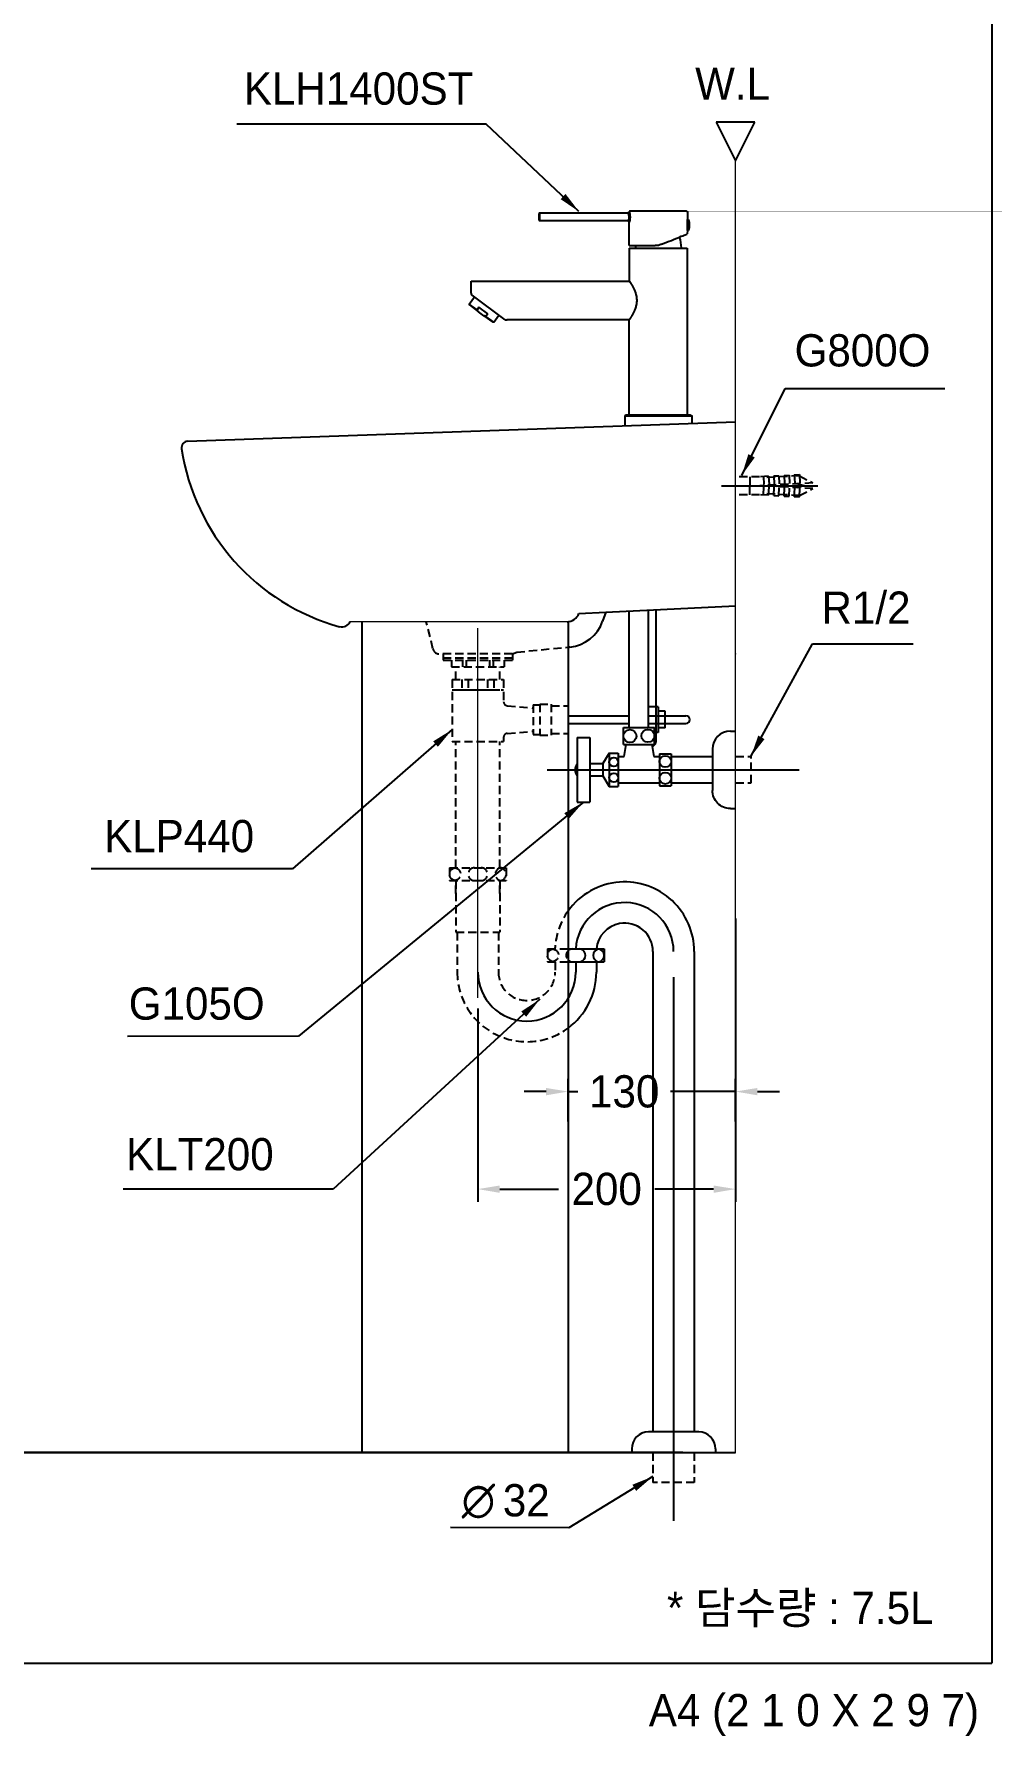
# Model space of a CAD drawing. Header units: millimetres. Extents: x 0 to 3746, y -67 to 2530.
# Drawn here: x 3003 to 3746, y -57 to 1264 of the extents above; entities that cross this region are included whole.
import ezdxf
from ezdxf.enums import TextEntityAlignment as Align
from ezdxf.lldxf.tags import DXFTag

# ---------------------------------------------------------------- set-up
doc = ezdxf.new("R2010")
doc.units = ezdxf.units.MM
doc.linetypes.add('DASHED2', pattern=[9.525, 6.35, -3.175])
for name, color, linetype in [('61', 7, 'Continuous'), ('TEXT', 7, 'Continuous'), ('내부선 및 부속', 4, 'Continuous'), ('도각라인', 7, 'Continuous'), ('외형선', 3, 'Continuous'), ('점선', 6, 'DASHED2'), ('중심선', 1, 'DASHED'), ('치수선', 7, 'Continuous')]:
    doc.layers.add(name, color=color, linetype=linetype)
doc.styles.add('140911', font='HBATANG.TTF')
doc.styles.add('____', font='')
doc.styles.add('타이틀', font='H2GTRM.TTF', dxfattribs={"height": 25})
doc.styles.get('____').set_extended_font_data('굴림')
tags = doc.linetypes.add('DASHDOT', pattern=[70, 31, -13, 13, -13]).pattern_tags.tags
tags[10:11] = [DXFTag(74, 4), DXFTag(75, 0), DXFTag(340, '0'), DXFTag(46, 0.0), DXFTag(50, 0.0), DXFTag(44, 0.0), DXFTag(45, 0.0)]
tags[8:9] = [DXFTag(74, 4), DXFTag(75, 0), DXFTag(340, '0'), DXFTag(46, 0.0), DXFTag(50, 0.0), DXFTag(44, 0.0), DXFTag(45, 0.0)]
tags[6:7] = [DXFTag(74, 4), DXFTag(75, 0), DXFTag(340, '0'), DXFTag(46, 0.0), DXFTag(50, 0.0), DXFTag(44, 0.0), DXFTag(45, 0.0)]
tags[4:5] = [DXFTag(74, 4), DXFTag(75, 0), DXFTag(340, '0'), DXFTag(46, 0.0), DXFTag(50, 0.0), DXFTag(44, 0.0), DXFTag(45, 0.0)]
tags = doc.linetypes.add('DASHED', pattern=[25.72, 12.86, -12.86]).pattern_tags.tags
tags[6:7] = [DXFTag(74, 4), DXFTag(75, 0), DXFTag(340, '0'), DXFTag(46, 0.0), DXFTag(50, 0.0), DXFTag(44, 0.0), DXFTag(45, 0.0)]
tags[4:5] = [DXFTag(74, 4), DXFTag(75, 0), DXFTag(340, '0'), DXFTag(46, 0.0), DXFTag(50, 0.0), DXFTag(44, 0.0), DXFTag(45, 0.0)]
doc.dimstyles.new('MSADIM', dxfattribs={"dimtxt": 33, "dimasz": 17, "dimexe": 10, "dimexo": 7.5, "dimgap": 10, "dimtad": 0, "dimtih": 1, "dimtoh": 1, "dimdec": 0, "dimzin": 1, "dimdsep": 46, "dimtxsty": '____', "dimcen": 11.25, "dimadec": 0, "dimazin": 0, "dimtfac": 1, "dimtdec": 0, "dimtix": 1, "dimtmove": 0, "dimatfit": 3, "dimfxl": 0, "dimtolj": 1, "dimtzin": 1, "dimarcsym": 0})

# ---------------------------------------------------------------- blocks, each defined once
blk = doc.blocks.new('*D7')
at = {"layer": '치수선', "color": 0, "linetype": 'Continuous', "lineweight": -2}
for p, q in [((3547.2, 578), (3547.2, 357.9)), ((3347.2, 508.2), (3347.2, 357.9)), ((3364.2, 367.9), (3409.9, 367.9)), ((3530.2, 367.9), (3484.5, 367.9))]:
    blk.add_line(p, q, dxfattribs=at)
at = {"layer": '치수선', "color": 0, "linetype": 'Continuous'}
for points in [[(3364.2, 370.7), (3364.2, 365), (3347.2, 367.9)], [(3530.2, 370.7), (3530.2, 365), (3547.2, 367.9)]]:
    blk.add_solid(points, dxfattribs=at)
at = {"layer": '치수선', "color": 0, "linetype": 'Continuous', "insert": (3447.2, 367.9), "char_height": 25, "attachment_point": 5, "style": '____'}
blk.add_mtext('\\A1;200', dxfattribs=at)
blk = doc.blocks.new('*D27')
at = {"layer": '치수선', "color": 0, "linetype": 'Continuous', "lineweight": -2}
for p, q in [((3417.2, 420.3), (3417.2, 453.6)), ((3547.2, 420.3), (3547.2, 453.6)), ((3400.2, 443.6), (3383.2, 443.6)), ((3417.2, 443.6), (3424.9, 443.6)), ((3547.2, 443.6), (3496.8, 443.6)), ((3564.2, 443.6), (3581.2, 443.6))]:
    blk.add_line(p, q, dxfattribs=at)
at = {"layer": '치수선', "color": 0, "linetype": 'Continuous'}
for points in [[(3400.2, 446.4), (3400.2, 440.7), (3417.2, 443.6)], [(3564.2, 446.4), (3564.2, 440.7), (3547.2, 443.6)]]:
    blk.add_solid(points, dxfattribs=at)
at = {"layer": '치수선', "color": 0, "linetype": 'Continuous', "insert": (3460.8, 443.6), "char_height": 25, "attachment_point": 5, "style": '____'}
blk.add_mtext('\\A1;130', dxfattribs=at)

msp = doc.modelspace()

# ---------------------------------------------------------------- linework, layer by layer
at = {"color": 3}
msp.add_line((3515.1, 163.4), (3515.1, 163.4), dxfattribs=at)
at = {"layer": '61', "linetype": 'Continuous', "lineweight": 18}
msp.add_point((3547.2, 783.3), dxfattribs=at)
msp.add_point((3547.2, 783.3), dxfattribs=at)
at = {"layer": '내부선 및 부속', "lineweight": -3}
for p, q in [((3394.6, 1125), (3394.6, 1122.5)), ((3395.1, 1125.5), (3395.1, 1122.5)), ((3395.1, 1125.5), (3463.6, 1125.5)), ((3509.9, 1126.2), (3509.8, 1120.5)), ((3394.6, 1122.5), (3394.6, 1120)), ((3395.1, 1122.5), (3395.1, 1119.5)), ((3463.6, 1119.5), (3395.1, 1119.5)), ((3464.7, 1100.2), (3464.6, 1118.3)), ((3464.6, 1118.3), (3464.7, 1118.3)), ((3509.8, 1114.4), (3509.6, 1114.4)), ((3509.7, 1118.1), (3509.8, 1118.1)), ((3509.8, 1111.8), (3509.8, 1120.5)), ((3509.8, 1120.5), (3510.8, 1120.5)), ((3509.8, 1112), (3509.7, 1109.2)), ((3510.8, 1111.8), (3509.8, 1111.8)), ((3509.8, 1111.8), (3510.8, 1111.8)), ((3510.8, 1111.8), (3510.8, 1120.5)), ((3464.7, 1098.2), (3509.7, 1098.2)), ((3464.7, 1098.2), (3464.7, 1072.7)), ((3504.9, 1098.4), (3504.9, 1098.4)), ((3509.7, 1098.2), (3509.7, 968.7)), ((3342, 1063.2), (3342, 1072.7)), ((3342, 1072.7), (3343, 1072.7)), ((3343, 1072.7), (3464.7, 1072.7)), ((3340.5, 1054.8), (3344.6, 1060.3)), ((3368.3, 1042.7), (3342.8, 1061.6)), ((3340.6, 1054.1), (3340.5, 1054.8)), ((3346.6, 1050.3), (3340.5, 1054.8)), ((3340.6, 1054.1), (3347.6, 1048.9)), ((3348.1, 1052.3), (3346.6, 1050.3)), ((3351.8, 1045.8), (3347.6, 1048.9)), ((3354.9, 1047.2), (3348.1, 1052.3)), ((3351.8, 1045.8), (3358.8, 1040.7)), ((3354.9, 1047.2), (3353.4, 1045.2)), ((3359.5, 1040.8), (3353.4, 1045.2)), ((3359.5, 1040.8), (3363.5, 1046.2)), ((3359.5, 1040.8), (3358.8, 1040.7)), ((3368.3, 1042.7), (3370, 1042.7)), ((3464.7, 1042.7), (3369.7, 1042.7)), ((3464.7, 968.7), (3464.7, 1042.7)), ((3461.3, 967.7), (3461.3, 960.2)), ((3513.3, 967.7), (3461.3, 967.7)), ((3512.3, 968.7), (3462.3, 968.7)), ((3513.3, 967.7), (3513.3, 962.1))]:
    msp.add_line(p, q, dxfattribs=at)
at = {"layer": '내부선 및 부속'}
for p, q in [((3509.2, 1126.8), (3465.2, 1126.8)), ((3425.7, 814.6), (3446.4, 815.6))]:
    msp.add_line(p, q, dxfattribs=at)
at = {"layer": '내부선 및 부속', "linetype": 'Continuous'}
for p, q in [((3464.7, 726.1), (3464.7, 816.5)), ((3479.7, 726.1), (3479.7, 817.3)), ((3485.2, 817.6), (3485.2, 717.3)), ((3487.2, 742.3), (3479.7, 742.3)), ((3487.2, 742.3), (3487.2, 722.3)), ((3417.2, 735.3), (3464.7, 735.3)), ((3417.2, 729.3), (3464.7, 729.3)), ((3479.7, 735.3), (3508.7, 735.3)), ((3479.7, 729.3), (3508.7, 729.3)), ((3492.7, 738.8), (3487.2, 738.8)), ((3492.7, 725.8), (3492.7, 738.8)), ((3424.2, 718.3), (3424.2, 668.3)), ((3424.2, 718.3), (3434.2, 718.3)), ((3434.2, 718.3), (3434.2, 668.3)), ((3460.2, 726.1), (3484.2, 726.1)), ((3460.2, 713.1), (3460.2, 726.1)), ((3484.2, 713.1), (3484.2, 726.1)), ((3487.2, 722.3), (3484.2, 722.3)), ((3485.2, 722.3), (3485.2, 714.7)), ((3492.7, 725.8), (3487.2, 725.8)), ((3543.2, 723.3), (3547.2, 723.3)), ((3449.2, 706.3), (3444.2, 698.1)), ((3449.2, 706.3), (3456.2, 706.3)), ((3449.2, 706.3), (3449.2, 680.3)), ((3456.2, 706.3), (3456.2, 680.3)), ((3456.2, 703.6), (3460.7, 703.6)), ((3460.2, 713.1), (3484.2, 713.1)), ((3460.7, 703.6), (3462.2, 713.1)), ((3482.2, 713.1), (3483.7, 703.6)), ((3483.7, 703.6), (3488.2, 703.6)), ((3488.2, 705.8), (3488.2, 680.8)), ((3488.2, 705.8), (3497.2, 705.8)), ((3497.2, 705.8), (3497.2, 680.8)), ((3497.2, 703.6), (3529.2, 703.6)), ((3529.2, 709.3), (3529.2, 677.3)), ((3434.2, 698.1), (3444.2, 698.1)), ((3434.2, 688.6), (3444.2, 688.6)), ((3444.2, 698.1), (3444.2, 688.6)), ((3444.2, 688.6), (3449.2, 680.3)), ((3449.2, 680.3), (3456.2, 680.3)), ((3456.2, 683.1), (3488.2, 683.1)), ((3488.2, 680.8), (3497.2, 680.8)), ((3497.2, 683.1), (3529.2, 683.1)), ((3424.2, 668.3), (3434.2, 668.3)), ((3543.2, 663.3), (3547.2, 663.3)), ((3417.2, 554.3), (3445.2, 554.3)), ((3417.2, 544.3), (3427.2, 544.3)), ((3427.2, 544.3), (3445.2, 544.3)), ((3439.2, 544.3), (3439.2, 536.3)), ((3445.2, 554.3), (3445.2, 544.3)), ((3483.1, 552.3), (3483.1, 179.4)), ((3515.1, 552.3), (3515.1, 179.4)), ((3518.6, 179.4), (3479.6, 179.4)), ((3466.6, 166.4), (3466.6, 163.4)), ((3531.6, 166.4), (3531.6, 163.4))]:
    msp.add_line(p, q, dxfattribs=at)
at = {"layer": '내부선 및 부속', "linetype": 'Continuous', "flags": 128}
msp.add_lwpolyline([(3543.2, 663.3, -0.414214), (3529.2, 677.3)], format="xyb", dxfattribs=at)
at = {"layer": '내부선 및 부속', "linetype": 'Continuous'}
for centre, radius in [((3465.2, 719.5), 5), ((3479.2, 719.7), 5), ((3452.7, 699.3), 3.5), ((3492.7, 699.8), 4.5), ((3452.7, 687.3), 3.5), ((3492.7, 686.8), 4.5)]:
    msp.add_circle(centre, radius, dxfattribs=at)
at = {"layer": '내부선 및 부속', "lineweight": -3}
for centre, radius, start, end in [((3395.1, 1125), 0.5, 90, 180), ((3395.1, 1120), 0.5, 180, 270), ((3498, 1098.1), 28.4, 175.7529, 179.7977), ((3462.3, 967.7), 1, 90, 180), ((3464.5, 969.7), 1, 270, 284.4784)]:
    msp.add_arc(centre, radius, start, end, dxfattribs=at)
at = {"layer": '내부선 및 부속'}
for centre, radius, start, end in [((3463.4, 1118.3), 1.23, 0.8114, 81.1264), ((3416.4, 818.3), 10, 270, 337.8943)]:
    msp.add_arc(centre, radius, start, end, dxfattribs=at)
at = {"layer": '내부선 및 부속', "lineweight": -3, "extrusion": (0, 0, -1)}
for centre, radius, start, end in [((-3476.5, 1098.1), 28.4, 162.2974, 179.4652), ((-3510, 969.7), 1, 270, 284.4788), ((-3512.3, 967.7), 1, 90, 180)]:
    msp.add_arc(centre, radius, start, end, dxfattribs=at)
at = {"layer": '내부선 및 부속', "linetype": 'Continuous'}
for centre, radius, start, end in [((3508.7, 732.3), 3, 270, 90), ((3482.2, 714.7), 3, 274.3938, 0), ((3543.2, 709.3), 14, 90, 180), ((3430.6, 693.3), 7.84, 144.9654, 215.0346), ((3461.1, 552.3), 54, 94.1511, 144.3942), ((3461.1, 552.3), 54, 0, 94.1511), ((3461.1, 552.3), 22, 100.2345, 174.7841), ((3461.1, 552.3), 22, 0, 100.2345), ((3420.7, 549.3), 5, 90, 134.3525), ((3420.7, 549.3), 5, 225.6475, 270), ((3425.7, 549.3), 5, 72.5424, 90), ((3425.7, 549.3), 5, 270, 287.4576), ((3425.7, 549.3), 5, 270, 270.0017), ((3425.7, 549.3), 5, 287.4559, 72.5441), ((3441.7, 549.3), 5, 98.6269, 261.3731), ((3440.2, 549.3), 5, 278.6269, 81.3731), ((3385.2, 536.3), 54, 306.3473, 0), ((3479.6, 166.4), 13, 90, 180), ((3518.6, 166.4), 13, 0, 90)]:
    msp.add_arc(centre, radius, start, end, dxfattribs=at)
at = {"layer": '내부선 및 부속', "lineweight": -3, "extrusion": (0, 0, -1)}
for major_axis, start_param, end_param in [((-19.2, 0), 2.912682, 3.141593), ((19.2, 0), 0, 0.228911)]:
    msp.add_ellipse((3492.1, 1116.2), major_axis=major_axis, ratio=0.999887, start_param=start_param, end_param=end_param, dxfattribs=at)
at = {"layer": '내부선 및 부속', "lineweight": -3}
for points, weights in [([(3464.6, 1126.2), (3464.4, 1125.8), (3464, 1125.5), (3463.5, 1125.5)], [0.955156664612, 0.862454570136, 0.877403186498, 1.0000025137]), ([(3464.6, 1126.4), (3464.6, 1126.3), (3464.6, 1126.3), (3464.6, 1126.2)], [1.00001310391, 0.982984306088, 0.968032165351, 0.9551566817])]:
    msp.add_rational_spline(points, weights, degree=3, dxfattribs=at)
for points, knots in [([(3463.6, 1125.5), (3463.6, 1125.5), (3463.6, 1125.5), (3463.6, 1125.5), (3463.6, 1125.5), (3463.6, 1125.5), (3463.6, 1125.5), (3463.6, 1125.5), (3463.6, 1125.5), (3463.6, 1125.5), (3463.6, 1125.5), (3463.7, 1125.5), (3463.7, 1125.5), (3463.7, 1125.5), (3463.7, 1125.5), (3463.7, 1125.5), (3463.7, 1125.5), (3463.7, 1125.5), (3463.7, 1125.5), (3463.7, 1125.5), (3463.7, 1125.5), (3463.7, 1125.5), (3463.7, 1125.4), (3463.7, 1125.4), (3463.7, 1125.4), (3463.7, 1125.4), (3463.7, 1125.3), (3463.7, 1125.3), (3463.8, 1125.3), (3463.8, 1125.3), (3463.8, 1125.3), (3463.8, 1125.3), (3463.8, 1125.2), (3463.8, 1125.2), (3463.8, 1125.2), (3463.8, 1125.2), (3463.8, 1125.2), (3463.8, 1125.1)], [-0.209397, -0.209397, -0.209397, -0.209397, 0, 0, 0, 0.002393, 0.018705, 0.034194, 0.04886, 0.062703, 0.075723, 0.08792, 0.099294, 0.109845, 0.119573, 0.128478, 0.13656, 0.143819, 0.150255, 0.155868, 0.182678, 0.239411, 0.326063, 0.442631, 0.495861, 0.546574, 0.594773, 0.640459, 0.683634, 0.724301, 0.761364, 0.7992, 0.837808, 0.877192, 0.91735, 0.958286, 1, 1, 1, 1]), ([(3463.8, 1125.1), (3463.8, 1125.1), (3463.8, 1125.1), (3463.8, 1125.1), (3463.9, 1125.1), (3463.9, 1125.1), (3463.9, 1125.1), (3463.9, 1125.1), (3463.9, 1125), (3463.9, 1125), (3463.9, 1125), (3463.9, 1125), (3463.9, 1125), (3463.9, 1125), (3463.9, 1125), (3463.9, 1124.9), (3463.9, 1124.9), (3463.9, 1124.9), (3463.9, 1124.9), (3463.9, 1124.9), (3464, 1124.9), (3464, 1124.8), (3464, 1124.8), (3464, 1124.8), (3464, 1124.8), (3464, 1124.8), (3464, 1124.7), (3464, 1124.7), (3464, 1124.7), (3464, 1124.7), (3464, 1124.7), (3464, 1124.6), (3464, 1124.6), (3464, 1124.6), (3464, 1124.6), (3464.1, 1124.6), (3464.1, 1124.5), (3464.1, 1124.5), (3464.1, 1124.4), (3464.1, 1124.4), (3464.1, 1124.3), (3464.2, 1124.2), (3464.2, 1124.2), (3464.2, 1124.1), (3464.2, 1124), (3464.2, 1123.9), (3464.2, 1123.9), (3464.3, 1123.8), (3464.3, 1123.7), (3464.3, 1123.6), (3464.3, 1123.5), (3464.3, 1123.3), (3464.3, 1123.2), (3464.4, 1123), (3464.4, 1122.9), (3464.4, 1122.8), (3464.4, 1122.6), (3464.4, 1122.5), (3464.4, 1122.3), (3464.4, 1122), (3464.4, 1121.8), (3464.4, 1121.5), (3464.3, 1121.2), (3464.3, 1120.9), (3464.2, 1120.7), (3464.2, 1120.6), (3464.1, 1120.4), (3464.1, 1120.3), (3464, 1120.2), (3464, 1120.1), (3464, 1120), (3464, 1120), (3463.9, 1119.9), (3463.9, 1119.9), (3463.9, 1119.8), (3463.9, 1119.8), (3463.9, 1119.8), (3463.9, 1119.7), (3463.8, 1119.7), (3463.8, 1119.7), (3463.8, 1119.7), (3463.8, 1119.7), (3463.8, 1119.7), (3463.8, 1119.7), (3463.8, 1119.7), (3463.8, 1119.7), (3463.8, 1119.7), (3463.8, 1119.7), (3463.8, 1119.6), (3463.8, 1119.6), (3463.8, 1119.6), (3463.8, 1119.6), (3463.8, 1119.6), (3463.8, 1119.6), (3463.8, 1119.6), (3463.8, 1119.6), (3463.8, 1119.6), (3463.8, 1119.6), (3463.8, 1119.6), (3463.8, 1119.6), (3463.8, 1119.6), (3463.8, 1119.6), (3463.8, 1119.6), (3463.8, 1119.6), (3463.7, 1119.6), (3463.7, 1119.6), (3463.7, 1119.6), (3463.7, 1119.6), (3463.7, 1119.6), (3463.7, 1119.6), (3463.7, 1119.6), (3463.7, 1119.6), (3463.7, 1119.6), (3463.7, 1119.6), (3463.7, 1119.6), (3463.7, 1119.6), (3463.7, 1119.6), (3463.7, 1119.5), (3463.7, 1119.5), (3463.7, 1119.5), (3463.7, 1119.5), (3463.7, 1119.5), (3463.7, 1119.5), (3463.7, 1119.5), (3463.7, 1119.5), (3463.7, 1119.5), (3463.7, 1119.5), (3463.7, 1119.5)], [0, 0, 0, 0, 0.003821, 0.007642, 0.011463, 0.015284, 0.019106, 0.022929, 0.026751, 0.030574, 0.034397, 0.038221, 0.042045, 0.045869, 0.049693, 0.053518, 0.057343, 0.061169, 0.064995, 0.068821, 0.072648, 0.076474, 0.080302, 0.084129, 0.087957, 0.091785, 0.095614, 0.099442, 0.103272, 0.107101, 0.110931, 0.114761, 0.118592, 0.122423, 0.126254, 0.130085, 0.133917, 0.14478, 0.155666, 0.166576, 0.177509, 0.188466, 0.199448, 0.210455, 0.221487, 0.232545, 0.243629, 0.254739, 0.265875, 0.28557, 0.304959, 0.324047, 0.342838, 0.361336, 0.379548, 0.397476, 0.415127, 0.432506, 0.464115, 0.495808, 0.527618, 0.56918, 0.612842, 0.65866, 0.680764, 0.704971, 0.731284, 0.759706, 0.790239, 0.806154, 0.821057, 0.834946, 0.847821, 0.859684, 0.870532, 0.880368, 0.889189, 0.896998, 0.903792, 0.909574, 0.914341, 0.918095, 0.920836, 0.922563, 0.923277, 0.925206, 0.92713, 0.929049, 0.930964, 0.932873, 0.934777, 0.936676, 0.938571, 0.94046, 0.942344, 0.944224, 0.946098, 0.947968, 0.949832, 0.951692, 0.953546, 0.955396, 0.95724, 0.95908, 0.960914, 0.962744, 0.964569, 0.966388, 0.968203, 0.970013, 0.971818, 0.973618, 0.975412, 0.977202, 0.978987, 0.980767, 0.982542, 0.984312, 0.986077, 0.987838, 0.989593, 0.991343, 0.993088, 0.994829, 0.996564, 0.998294, 1, 1, 1, 1]), ([(3465.2, 1126.8), (3465.1, 1126.8), (3465.1, 1126.8), (3465.1, 1126.8), (3465.1, 1126.8), (3464.9, 1126.8), (3464.8, 1126.7), (3464.7, 1126.5), (3464.6, 1126.4), (3464.6, 1126.4)], [-0.074984, -0.074984, -0.074984, -0.074984, 0, 0, 0, 0.191666, 0.54292, 0.894174, 1, 1, 1, 1]), ([(3465, 1126.2), (3465, 1126.2), (3465, 1126.2), (3465, 1126.2), (3465, 1126.2), (3465, 1126.3), (3465, 1126.3), (3465, 1126.3), (3465, 1126.3), (3465, 1126.3), (3464.9, 1126.3), (3464.9, 1126.3), (3464.9, 1126.3), (3464.9, 1126.3), (3464.9, 1126.3), (3464.9, 1126.3), (3464.9, 1126.3), (3464.9, 1126.3), (3464.9, 1126.3), (3464.9, 1126.3), (3464.9, 1126.3), (3464.9, 1126.3), (3464.9, 1126.4), (3464.9, 1126.4), (3464.9, 1126.4), (3464.9, 1126.4), (3464.9, 1126.4), (3464.8, 1126.4), (3464.8, 1126.4), (3464.8, 1126.4), (3464.8, 1126.4), (3464.8, 1126.4), (3464.8, 1126.4), (3464.8, 1126.4), (3464.8, 1126.4), (3464.8, 1126.4), (3464.8, 1126.4), (3464.8, 1126.4), (3464.8, 1126.4), (3464.8, 1126.4), (3464.8, 1126.4), (3464.8, 1126.4), (3464.8, 1126.4)], [0, 0, 0, 0, 0.023127, 0.046347, 0.06966, 0.093066, 0.116565, 0.140157, 0.163843, 0.187622, 0.211494, 0.235461, 0.259521, 0.283676, 0.307926, 0.332271, 0.356712, 0.381248, 0.405881, 0.43061, 0.455436, 0.48036, 0.505382, 0.530502, 0.555721, 0.58104, 0.606458, 0.631976, 0.657595, 0.683315, 0.709137, 0.73506, 0.761086, 0.787215, 0.813448, 0.839784, 0.866224, 0.892769, 0.919418, 0.946173, 0.973033, 1, 1, 1, 1]), ([(3464.8, 1118.3), (3464.8, 1118.3), (3464.8, 1118.3), (3464.8, 1118.3), (3464.8, 1118.3), (3464.8, 1118.3), (3464.8, 1118.3), (3464.8, 1118.3), (3464.8, 1118.3), (3464.8, 1118.3), (3464.8, 1118.3), (3464.8, 1118.3), (3464.8, 1118.3), (3464.8, 1118.3), (3464.8, 1118.3), (3464.8, 1118.3), (3464.8, 1118.3), (3464.8, 1118.3), (3464.9, 1118.3), (3464.9, 1118.3), (3464.9, 1118.3), (3464.9, 1118.3), (3464.9, 1118.3), (3464.9, 1118.3), (3464.9, 1118.3), (3464.9, 1118.4), (3464.9, 1118.4), (3464.9, 1118.4), (3464.9, 1118.4), (3464.9, 1118.4), (3464.9, 1118.4), (3464.9, 1118.4), (3464.9, 1118.4), (3464.9, 1118.4), (3464.9, 1118.4), (3464.9, 1118.4), (3464.9, 1118.4), (3464.9, 1118.4), (3464.9, 1118.4), (3464.9, 1118.4), (3464.9, 1118.4), (3464.9, 1118.5), (3465, 1118.5), (3465, 1118.5), (3465, 1118.5), (3465, 1118.5), (3465, 1118.5), (3465, 1118.5), (3465, 1118.5), (3465, 1118.5), (3465, 1118.6), (3465, 1118.7), (3465.1, 1118.8), (3465.2, 1119), (3465.2, 1119.2), (3465.3, 1119.4), (3465.3, 1119.7), (3465.4, 1120), (3465.4, 1120.3), (3465.5, 1120.7), (3465.5, 1121.1), (3465.5, 1121.5), (3465.6, 1122), (3465.6, 1122.5), (3465.5, 1122.9), (3465.5, 1123.3), (3465.5, 1123.6), (3465.5, 1123.9), (3465.4, 1124.3), (3465.4, 1124.6), (3465.3, 1124.9), (3465.3, 1125.1), (3465.2, 1125.3), (3465.2, 1125.5), (3465.2, 1125.5), (3465.2, 1125.5), (3465.2, 1125.6), (3465.2, 1125.6), (3465.2, 1125.7), (3465.2, 1125.7), (3465.1, 1125.8), (3465.1, 1125.8), (3465.1, 1125.8), (3465.1, 1125.9), (3465.1, 1125.9), (3465.1, 1126), (3465.1, 1126), (3465.1, 1126), (3465.1, 1126.1), (3465.1, 1126.1), (3465, 1126.1), (3465, 1126.2), (3465, 1126.2), (3465, 1126.2), (3465, 1126.2)], [-0.000001, -0.000001, -0.000001, -0.000001, 0, 0, 0, 0.002658, 0.005314, 0.007968, 0.010619, 0.013269, 0.015916, 0.018562, 0.021206, 0.023848, 0.02649, 0.029129, 0.031768, 0.034406, 0.037042, 0.039678, 0.042314, 0.044949, 0.047583, 0.050218, 0.052852, 0.055486, 0.058121, 0.060756, 0.063391, 0.066027, 0.068664, 0.071301, 0.073939, 0.076579, 0.07922, 0.081862, 0.084506, 0.087151, 0.089798, 0.092447, 0.095098, 0.097751, 0.100407, 0.103065, 0.105725, 0.108388, 0.111054, 0.113723, 0.116395, 0.11907, 0.121749, 0.152939, 0.184005, 0.215157, 0.246605, 0.278292, 0.3098, 0.341343, 0.373138, 0.415702, 0.457931, 0.500353, 0.543038, 0.585266, 0.627561, 0.659344, 0.690857, 0.72231, 0.753911, 0.785189, 0.816248, 0.847291, 0.87852, 0.884373, 0.89021, 0.896033, 0.901844, 0.907642, 0.913431, 0.919211, 0.924983, 0.93075, 0.936512, 0.942271, 0.948028, 0.953785, 0.959543, 0.965303, 0.971068, 0.976838, 0.982614, 0.988399, 0.994194, 1, 1, 1, 1]), ([(3509.2, 1126.8), (3509.3, 1126.8), (3509.4, 1126.8), (3509.6, 1126.7), (3509.7, 1126.7), (3509.7, 1126.6), (3509.8, 1126.4), (3509.8, 1126.3), (3509.8, 1126.2)], [0, 0, 0, 0, 0.239274, 0.368404, 0.500176, 0.631917, 0.760967, 1, 1, 1, 1]), ([(3463.7, 1119.5), (3463.7, 1119.5), (3463.7, 1119.5), (3463.7, 1119.5), (3463.7, 1119.5), (3463.7, 1119.5), (3463.7, 1119.5), (3463.7, 1119.5), (3463.7, 1119.5), (3463.7, 1119.5), (3463.7, 1119.5), (3463.7, 1119.5), (3463.7, 1119.5), (3463.7, 1119.5), (3463.7, 1119.5), (3463.7, 1119.5), (3463.7, 1119.5), (3463.7, 1119.5), (3463.7, 1119.5), (3463.7, 1119.5), (3463.6, 1119.5), (3463.6, 1119.5), (3463.6, 1119.5), (3463.6, 1119.5), (3463.6, 1119.5), (3463.6, 1119.5), (3463.6, 1119.5), (3463.6, 1119.5), (3463.6, 1119.5), (3463.6, 1119.5), (3463.6, 1119.5), (3463.6, 1119.5), (3463.6, 1119.5), (3463.6, 1119.5), (3463.6, 1119.5), (3463.6, 1119.5), (3463.6, 1119.5), (3463.6, 1119.5), (3463.6, 1119.5), (3463.6, 1119.5)], [0, 0, 0, 0, 0.000343, 0.029579, 0.058732, 0.087799, 0.116783, 0.145683, 0.174499, 0.203231, 0.231879, 0.260443, 0.288923, 0.317319, 0.345631, 0.373859, 0.402003, 0.430064, 0.45804, 0.485933, 0.513742, 0.541467, 0.569109, 0.596666, 0.624141, 0.651531, 0.678838, 0.706061, 0.7332, 0.760256, 0.787228, 0.814117, 0.840922, 0.867644, 0.894282, 0.920836, 0.947308, 0.973696, 1, 1, 1, 1]), ([(3509.8, 1119.2), (3509.8, 1119.1), (3509.8, 1119.1), (3509.8, 1119), (3509.7, 1118.9), (3509.7, 1118.9), (3509.7, 1118.9), (3509.7, 1118.8), (3509.7, 1118.8), (3509.7, 1118.6), (3509.7, 1118.4), (3509.7, 1118.2), (3509.6, 1118), (3509.6, 1118), (3509.6, 1117.9), (3509.6, 1117.8), (3509.6, 1117.7), (3509.6, 1117.5), (3509.6, 1117.3), (3509.6, 1117.1), (3509.6, 1117.1), (3509.6, 1117), (3509.6, 1117), (3509.6, 1116.9), (3509.6, 1116.8), (3509.6, 1116.5), (3509.6, 1116.3), (3509.6, 1116.1), (3509.6, 1116), (3509.6, 1115.8), (3509.6, 1115.8), (3509.6, 1115.8), (3509.6, 1115.7), (3509.6, 1115.6), (3509.6, 1115.4), (3509.6, 1115.2), (3509.6, 1115), (3509.6, 1114.8), (3509.6, 1114.8), (3509.6, 1114.7), (3509.6, 1114.6), (3509.6, 1114.5), (3509.6, 1114.3), (3509.6, 1114.1), (3509.6, 1114), (3509.6, 1113.9), (3509.7, 1113.9), (3509.7, 1113.8), (3509.7, 1113.8), (3509.7, 1113.7), (3509.7, 1113.6), (3509.7, 1113.5), (3509.7, 1113.4), (3509.7, 1113.3), (3509.7, 1113.2), (3509.7, 1113.2), (3509.7, 1113.1), (3509.7, 1113.1), (3509.7, 1113.1), (3509.7, 1113.1), (3509.7, 1113), (3509.8, 1112.9), (3509.8, 1112.9), (3509.8, 1112.9), (3509.8, 1112.8), (3509.8, 1112.8), (3509.8, 1112.8), (3509.8, 1112.8), (3509.8, 1112.8), (3509.8, 1112.8)], [0, 0, 0, 0, 0.034606, 0.034606, 0.053171, 0.062454, 0.062454, 0.071736, 0.071736, 0.108867, 0.145997, 0.183128, 0.183128, 0.201693, 0.201693, 0.220258, 0.220258, 0.257389, 0.29452, 0.29452, 0.313085, 0.313085, 0.322367, 0.322367, 0.33165, 0.368781, 0.405911, 0.405911, 0.443042, 0.443042, 0.452324, 0.452324, 0.461607, 0.480172, 0.480172, 0.517303, 0.554433, 0.554433, 0.572999, 0.572999, 0.591564, 0.591564, 0.628695, 0.665825, 0.665825, 0.68439, 0.693673, 0.693673, 0.702956, 0.702956, 0.740086, 0.740086, 0.777217, 0.814347, 0.814347, 0.82363, 0.82363, 0.832913, 0.832913, 0.851478, 0.851478, 0.888608, 0.925739, 0.925739, 0.944304, 0.944304, 0.96287, 0.96287, 1, 1, 1, 1]), ([(3511.2, 1116.2), (3511.2, 1116.3), (3511.2, 1116.3), (3511.2, 1116.4), (3511.2, 1116.4), (3511.2, 1116.5), (3511.2, 1116.5), (3511.2, 1116.5), (3511.2, 1116.5), (3511.2, 1116.6), (3511.2, 1116.6), (3511.2, 1116.7), (3511.2, 1116.7), (3511.2, 1116.7), (3511.2, 1116.7), (3511.2, 1116.7), (3511.2, 1116.7), (3511.2, 1116.8), (3511.2, 1116.8), (3511.1, 1116.9), (3511.1, 1116.9), (3511.1, 1116.9), (3511.1, 1116.9), (3511.1, 1116.9), (3511.1, 1116.9), (3511.1, 1117), (3511.1, 1117), (3511.1, 1117), (3511.1, 1117), (3511.1, 1117), (3511.1, 1117), (3511.1, 1117), (3511.1, 1117), (3511.1, 1117), (3511.1, 1117), (3511.1, 1117), (3511.1, 1117), (3511.1, 1117), (3511.1, 1116.9), (3511.1, 1116.9), (3511.1, 1116.9), (3511.1, 1116.9), (3511.1, 1116.9), (3511, 1116.9), (3511, 1116.9), (3511, 1116.8), (3511, 1116.8), (3511, 1116.8), (3511, 1116.7), (3511, 1116.7), (3511, 1116.7), (3511, 1116.6), (3511, 1116.6), (3511, 1116.6), (3511, 1116.5), (3511, 1116.4), (3511, 1116.4), (3511, 1116.3), (3511, 1116.3), (3511, 1116.3), (3511, 1116.2)], [0, 0, 0, 0, 0.0625, 0.0625, 0.09375, 0.09375, 0.109375, 0.109375, 0.125, 0.125, 0.1875, 0.1875, 0.203125, 0.203125, 0.21875, 0.21875, 0.25, 0.25, 0.3125, 0.3125, 0.328125, 0.328125, 0.34375, 0.375, 0.40625, 0.40625, 0.421875, 0.421875, 0.4375, 0.4375, 0.5, 0.5, 0.53125, 0.53125, 0.546875, 0.546875, 0.5625, 0.5625, 0.625, 0.625, 0.640625, 0.640625, 0.65625, 0.65625, 0.6875, 0.6875, 0.75, 0.75, 0.78125, 0.78125, 0.8125, 0.84375, 0.84375, 0.875, 0.875, 0.9375, 0.9375, 0.96875, 0.96875, 1, 1, 1, 1]), ([(3511, 1116.2), (3511, 1116.2), (3511, 1116.1), (3511, 1116.1), (3511, 1116), (3511, 1116), (3511, 1116), (3511, 1116), (3511, 1116), (3511, 1115.9), (3511, 1115.9), (3511, 1115.8), (3511, 1115.8), (3511, 1115.8), (3511, 1115.8), (3511, 1115.7), (3511, 1115.7), (3511, 1115.7), (3511, 1115.6), (3511, 1115.6), (3511, 1115.6), (3511, 1115.6), (3511.1, 1115.6), (3511.1, 1115.5), (3511.1, 1115.5), (3511.1, 1115.5), (3511.1, 1115.5), (3511.1, 1115.5), (3511.1, 1115.5), (3511.1, 1115.5), (3511.1, 1115.5), (3511.1, 1115.5), (3511.1, 1115.5), (3511.1, 1115.5), (3511.1, 1115.5), (3511.1, 1115.5), (3511.1, 1115.5), (3511.1, 1115.5), (3511.1, 1115.5), (3511.1, 1115.5), (3511.1, 1115.5), (3511.1, 1115.6), (3511.1, 1115.6), (3511.1, 1115.6), (3511.1, 1115.6), (3511.2, 1115.6), (3511.2, 1115.7), (3511.2, 1115.7), (3511.2, 1115.7), (3511.2, 1115.8), (3511.2, 1115.8), (3511.2, 1115.8), (3511.2, 1115.9), (3511.2, 1115.9), (3511.2, 1116), (3511.2, 1116), (3511.2, 1116.1), (3511.2, 1116.1), (3511.2, 1116.2), (3511.2, 1116.2), (3511.2, 1116.2)], [0, 0, 0, 0, 0.0625, 0.0625, 0.09375, 0.09375, 0.109375, 0.109375, 0.125, 0.125, 0.1875, 0.1875, 0.203125, 0.203125, 0.21875, 0.21875, 0.25, 0.25, 0.3125, 0.3125, 0.328125, 0.328125, 0.34375, 0.375, 0.40625, 0.40625, 0.421875, 0.421875, 0.4375, 0.4375, 0.5, 0.5, 0.53125, 0.53125, 0.546875, 0.546875, 0.5625, 0.5625, 0.625, 0.625, 0.640625, 0.640625, 0.65625, 0.65625, 0.6875, 0.6875, 0.75, 0.75, 0.78125, 0.78125, 0.8125, 0.84375, 0.84375, 0.875, 0.875, 0.9375, 0.9375, 0.96875, 0.96875, 1, 1, 1, 1]), ([(3464.7, 1100.2), (3464.9, 1100.2), (3465.4, 1100.2), (3466.2, 1100.2), (3467.2, 1100.2), (3470.1, 1100.2), (3476.6, 1100.2), (3481.9, 1100.2), (3484.7, 1100.2)], [-0.289728, -0.289728, -0.289728, -0.289728, 0, 0, 0, 0.333333, 0.666667, 1, 1, 1, 1]), ([(3484.7, 1100.2), (3484.7, 1100.2), (3484.7, 1100.2), (3484.8, 1100.2), (3484.8, 1100.2), (3484.8, 1100.2)], [0, 0, 0, 0, 0.925252, 0.925252, 1, 1, 1, 1]), ([(3489.8, 1101.2), (3492.5, 1102.3), (3497.6, 1104.3), (3504.1, 1107), (3508.7, 1108.8), (3509.7, 1109.2), (3509.7, 1109.2)], [0, 0, 0, 0, 0.250034, 0.500067, 0.750101, 1, 1, 1, 1]), ([(3464.7, 1072.7), (3464.7, 1072.7), (3464.7, 1072.7), (3464.7, 1072.7), (3464.7, 1072.7), (3464.8, 1072.7), (3464.8, 1072.7), (3464.8, 1072.7), (3464.8, 1072.6), (3464.8, 1072.6), (3464.9, 1072.5), (3465, 1072.3), (3465.1, 1072.2), (3465.2, 1072), (3465.2, 1072), (3465.2, 1071.9), (3465.3, 1071.9), (3465.4, 1071.7), (3465.5, 1071.6), (3465.6, 1071.3), (3465.8, 1071.1), (3466, 1070.8), (3466.1, 1070.6), (3466.2, 1070.4), (3466.2, 1070.4), (3466.3, 1070.2), (3466.3, 1070.2), (3466.5, 1069.8), (3466.7, 1069.5), (3467.1, 1068.9), (3467.2, 1068.6), (3467.6, 1067.9), (3467.8, 1067.6), (3468, 1067.2), (3468, 1067.1), (3468.1, 1067), (3468.1, 1066.9), (3468.3, 1066.6), (3468.4, 1066.3), (3468.7, 1065.7), (3468.8, 1065.3), (3469.2, 1064.4), (3469.3, 1064), (3469.6, 1063.3), (3469.6, 1063.1), (3469.7, 1062.8), (3469.8, 1062.6), (3469.8, 1062.5), (3469.8, 1062.4), (3469.9, 1062.3), (3469.9, 1062.2), (3470, 1061.7), (3470.1, 1061.2), (3470.3, 1060.2), (3470.4, 1059.7), (3470.4, 1059.1), (3470.4, 1058.9), (3470.4, 1058.7), (3470.5, 1058.6), (3470.5, 1058.5), (3470.5, 1058.2), (3470.5, 1058), (3470.5, 1057.7)], [0, 0, 0, 0, 0.005985, 0.005985, 0.013812, 0.013812, 0.029465, 0.029465, 0.060773, 0.060773, 0.123388, 0.123388, 0.186003, 0.186003, 0.19383, 0.19383, 0.201657, 0.217311, 0.248618, 0.248618, 0.311234, 0.311234, 0.342541, 0.342541, 0.358195, 0.358195, 0.373849, 0.373849, 0.436464, 0.436464, 0.499079, 0.499079, 0.561694, 0.561694, 0.569521, 0.569521, 0.577348, 0.593002, 0.624309, 0.624309, 0.686924, 0.686924, 0.749539, 0.749539, 0.780847, 0.780847, 0.796501, 0.796501, 0.804328, 0.804328, 0.812155, 0.812155, 0.87477, 0.87477, 0.937385, 0.937385, 0.953039, 0.960866, 0.960866, 0.968692, 0.968692, 1, 1, 1, 1]), ([(3342, 1063.2), (3342, 1063.1), (3342, 1063), (3342, 1062.8), (3342, 1062.7), (3342.1, 1062.6), (3342.1, 1062.5), (3342.1, 1062.5), (3342.2, 1062.4), (3342.2, 1062.3), (3342.2, 1062.2), (3342.3, 1062.2), (3342.3, 1062), (3342.4, 1062), (3342.5, 1061.9), (3342.5, 1061.9), (3342.5, 1061.9), (3342.5, 1061.8), (3342.6, 1061.8), (3342.7, 1061.7), (3342.7, 1061.6), (3342.8, 1061.6)], [0, 0, 0, 0, 0.125, 0.25, 0.25, 0.375, 0.375, 0.4375, 0.4375, 0.5, 0.5, 0.625, 0.625, 0.75, 0.75, 0.78125, 0.78125, 0.8125, 0.875, 0.875, 1, 1, 1, 1]), ([(3470.5, 1057.7), (3470.5, 1057.2), (3470.5, 1056.7), (3470.4, 1055.7), (3470.3, 1055.2), (3470.2, 1054.4), (3470.1, 1054.2), (3470, 1053.8), (3470, 1053.7), (3470, 1053.5), (3469.9, 1053.4), (3469.9, 1053.3), (3469.8, 1052.8), (3469.6, 1052.3), (3469.3, 1051.4), (3469.2, 1051), (3468.9, 1050.3), (3468.9, 1050.1), (3468.7, 1049.8), (3468.7, 1049.7), (3468.6, 1049.5), (3468.6, 1049.4), (3468.3, 1048.9), (3468.1, 1048.5), (3467.8, 1047.8), (3467.6, 1047.5), (3467.2, 1046.8), (3467.1, 1046.5), (3466.9, 1046.1), (3466.9, 1046.1), (3466.8, 1046), (3466.7, 1045.9), (3466.6, 1045.6), (3466.5, 1045.4), (3466.2, 1045), (3466.1, 1044.8), (3465.8, 1044.3), (3465.7, 1044.1), (3465.5, 1043.8), (3465.4, 1043.7), (3465.3, 1043.6), (3465.3, 1043.5), (3465.3, 1043.5), (3465.3, 1043.5), (3465.2, 1043.4), (3465.2, 1043.4), (3465.1, 1043.2), (3465, 1043.1), (3464.9, 1042.9), (3464.8, 1042.8), (3464.8, 1042.7), (3464.7, 1042.7), (3464.7, 1042.7), (3464.7, 1042.7), (3464.7, 1042.7)], [0, 0, 0, 0, 0.062402, 0.062402, 0.124805, 0.124805, 0.156006, 0.156006, 0.171607, 0.179407, 0.179407, 0.187207, 0.187207, 0.24961, 0.24961, 0.312012, 0.312012, 0.343214, 0.343214, 0.358814, 0.358814, 0.374415, 0.374415, 0.436817, 0.436817, 0.49922, 0.49922, 0.561622, 0.561622, 0.569423, 0.569423, 0.577223, 0.592824, 0.624025, 0.624025, 0.686427, 0.686427, 0.74883, 0.74883, 0.780031, 0.780031, 0.795632, 0.795632, 0.803432, 0.803432, 0.811232, 0.811232, 0.873635, 0.873635, 0.936037, 0.936037, 0.99844, 0.99844, 1, 1, 1, 1])]:
    msp.add_open_spline(points, degree=3, knots=knots, dxfattribs=at)
for points, degree in [([(3464.7, 1126.4), (3464.6, 1126.4), (3464.6, 1126.4), (3464.6, 1126.4)], 3), ([(3464.8, 1126.4), (3464.7, 1126.4), (3464.7, 1126.4), (3464.7, 1126.4)], 3), ([(3464.7, 1126.4), (3464.7, 1126.4), (3464.7, 1126.4), (3464.7, 1126.4)], 3), ([(3465.3, 1126.8), (3465.3, 1126.8), (3465.3, 1126.8), (3465.3, 1126.8)], 3), ([(3509.9, 1126.2), (3509.9, 1126.3), (3509.9, 1126.3), (3509.9, 1126.3)], 3), ([(3464.7, 1118.3), (3464.7, 1118.3), (3464.7, 1118.3), (3464.8, 1118.3)], 3), ([(3487.3, 1100.2), (3486.4, 1100.2), (3485.6, 1100.2), (3484.8, 1100.2)], 3), ([(3489.8, 1101.2), (3488.9, 1100.9), (3488.1, 1100.5), (3487.3, 1100.2)], 3), ([(3489.8, 1101.2), (3489.8, 1101.2), (3489.8, 1101.2), (3489.8, 1101.2)], 3), ([(3504.9, 1098.3), (3504.7, 1098.2)], 1), ([(3347.6, 1048.9), (3347.5, 1049.1), (3347.3, 1049.4), (3346.9, 1049.8), (3346.7, 1050.2), (3346.6, 1050.3)], 3), ([(3353.4, 1045.2), (3353.2, 1045.3), (3352.9, 1045.4), (3352.3, 1045.6), (3352, 1045.8), (3351.8, 1045.8)], 3)]:
    msp.add_open_spline(points, degree=degree, dxfattribs=at)
at = {"layer": '도각라인', "color": 7}
for p in [(3746.2, 2530), (1946.2, 0)]:
    msp.add_line(p, (3746.2, 0), dxfattribs=at)
at = {"layer": '외형선', "linetype": 'Continuous'}
for p, q in [((3562.2, 1196.1), (3532.2, 1196.1)), ((3532.2, 1196.1), (3547.2, 1166.1)), ((3547.2, 1166.1), (3562.2, 1196.1)), ((3257.2, 808.3), (3257.2, 163.3)), ((3417.2, 808.4), (3417.2, 735.3)), ((3417.2, 735.3), (3417.2, 616.8)), ((3417.2, 616.8), (3417.2, 163.3)), ((2079.2, 163.6), (3506.4, 163.6))]:
    msp.add_line(p, q, dxfattribs=at)
at = {"layer": '외형선', "linetype": 'Continuous', "lineweight": 18}
for p, q in [((3547.2, 163.3), (3547.2, 1166.1)), ((3547.2, 820.7), (3547.2, 963.3)), ((3307.2, 808.3), (3248.2, 808.3)), ((3248.2, 808.3), (3248.2, 808.3)), ((3416.4, 808.3), (3307.2, 808.3))]:
    msp.add_line(p, q, dxfattribs=at)
at = {"layer": '외형선'}
for p, q in [((3122, 948.3), (3547.2, 963.3)), ((3446.4, 815.6), (3547.2, 820.7)), ((3248.2, 808.3), (3248.1, 808.3)), ((3446.4, 815.6), (3444, 808.7)), ((3417.2, 788.5), (3418.6, 788.7)), ((3547.2, 163.3), (2013.9, 163.3))]:
    msp.add_line(p, q, dxfattribs=at)
for centre, radius, start, end in [((3122.2, 943.3), 5, 92.0948, 188.6798), ((3285.3, 968.2), 170, 188.6794, 254.4963), ((3241.8, 811.2), 7, 254.4963, 336.1495), ((3415.7, 818.5), 30, 275.6211, 340.888)]:
    msp.add_arc(centre, radius, start, end, dxfattribs=at)
at = {"layer": '점선'}
for p, q in [((3565.9, 920.8), (3547.2, 920.8)), ((3558.2, 920.8), (3558.2, 913.8)), ((3558.2, 906.8), (3558.2, 913.8)), ((3572.8, 921.2), (3565.9, 920.8)), ((3607.2, 916), (3566, 913.8)), ((3607.2, 911.7), (3566, 913.8)), ((3568.8, 921), (3569.2, 914)), ((3568.8, 906.7), (3569.2, 913.7)), ((3596.9, 921.5), (3568.9, 920)), ((3572.8, 921.2), (3573.2, 914.2)), ((3572.8, 906.5), (3573.2, 913.5)), ((3576.8, 921.4), (3580.8, 921.6)), ((3576.8, 921.4), (3577.2, 914.4)), ((3576.8, 906.3), (3577.2, 913.3)), ((3580.8, 921.6), (3581.2, 914.6)), ((3580.8, 906.1), (3581.2, 913)), ((3584.8, 921.8), (3588.8, 922)), ((3584.8, 921.8), (3585.2, 914.8)), ((3584.8, 905.8), (3585.2, 912.8)), ((3588.8, 922), (3589.2, 915.1)), ((3588.8, 905.6), (3589.2, 912.6)), ((3592.8, 922.3), (3596.8, 922.5)), ((3592.8, 922.3), (3593.2, 915.3)), ((3592.8, 905.4), (3593.2, 912.4)), ((3600.2, 913.8), (3595.1, 915.4)), ((3600.2, 913.8), (3595.1, 912.3)), ((3596.8, 922.5), (3597.2, 915.5)), ((3596.8, 905.2), (3597.2, 912.2)), ((3596.9, 921.5), (3607.2, 916)), ((3596.9, 906.2), (3607.2, 911.7)), ((3565.9, 906.8), (3547.2, 906.8)), ((3572.8, 906.5), (3565.9, 906.8)), ((3596.9, 906.2), (3568.9, 907.7)), ((3576.8, 906.3), (3580.8, 906.1)), ((3584.8, 905.8), (3588.8, 905.6)), ((3592.8, 905.4), (3596.8, 905.2)), ((3312.4, 787.2), (3307.2, 808.3)), ((3374.1, 783.3), (3317.2, 783.3)), ((3320.2, 783.3), (3320.2, 778.3)), ((3320.2, 780.3), (3374.2, 780.3)), ((3374.1, 783.3), (3377.4, 784.6)), ((3374.2, 783.3), (3374.2, 778.3)), ((3377.4, 784.6), (3418.6, 788.7)), ((3320.2, 778.3), (3374.2, 778.3)), ((3326.7, 778.3), (3326.7, 773.3)), ((3326.7, 773.3), (3367.7, 773.3)), ((3330.2, 763.3), (3330.2, 773.3)), ((3335.2, 778.3), (3335.2, 773.3)), ((3338.2, 778.3), (3338.2, 773.3)), ((3356.2, 778.3), (3356.2, 773.3)), ((3359.2, 778.3), (3359.2, 773.3)), ((3364.2, 763.3), (3364.2, 773.3)), ((3367.7, 778.3), (3367.7, 773.3)), ((3327.2, 763.3), (3327.2, 715.3)), ((3327.2, 763.3), (3367.2, 763.3)), ((3327.2, 755.3), (3367.2, 755.3)), ((3330.2, 755.3), (3364.2, 755.3)), ((3334.7, 763.3), (3334.7, 755.3)), ((3339.7, 763.3), (3339.7, 755.3)), ((3354.7, 763.3), (3354.7, 755.3)), ((3359.7, 763.3), (3359.7, 755.3)), ((3367.2, 763.3), (3367.2, 746.1)), ((3370, 743.1), (3390.2, 741.3)), ((3390.2, 743.8), (3390.2, 720.8)), ((3390.2, 743.8), (3395.2, 743.8)), ((3395.2, 744.3), (3395.2, 720.3)), ((3395.2, 744.3), (3404.2, 744.3)), ((3404.2, 744.3), (3404.2, 720.3)), ((3404.2, 743.1), (3416.7, 743.1)), ((3327.2, 715.3), (3367.2, 715.3)), ((3330.2, 617.3), (3330.2, 715.3)), ((3364.2, 617.3), (3364.2, 715.3)), ((3367.2, 718.6), (3367.2, 715.3)), ((3370, 721.6), (3390.2, 723.3)), ((3390.2, 720.8), (3395.2, 720.8)), ((3395.2, 720.3), (3404.2, 720.3)), ((3404.2, 721.6), (3416.7, 721.6)), ((3547.2, 703.6), (3559.2, 703.6)), ((3559.2, 683.1), (3559.2, 703.6)), ((3547.2, 683.1), (3559.2, 683.1)), ((3325.2, 617.3), (3369.2, 617.3)), ((3325.2, 617.3), (3325.2, 607.3)), ((3369.2, 617.3), (3369.2, 607.3)), ((3325.2, 607.3), (3369.2, 607.3)), ((3330.2, 597.3), (3330.2, 607.6)), ((3330.2, 607.3), (3330.2, 567.3)), ((3364.2, 597.3), (3364.2, 607.6)), ((3364.2, 607.3), (3364.2, 567.3)), ((3330.2, 567.3), (3364.2, 567.3)), ((3331.2, 567.3), (3331.2, 536.3)), ((3363.2, 567.3), (3363.2, 536.3)), ((3407.2, 554.3), (3407.2, 555.5)), ((3401.2, 554.3), (3417.2, 554.3)), ((3401.2, 554.3), (3401.2, 544.3)), ((3401.2, 544.3), (3417.2, 544.3)), ((3407.2, 544.3), (3407.2, 536.3)), ((3483.1, 163.3), (3483.1, 140.3)), ((3515.1, 163.3), (3515.1, 140.3)), ((3515.1, 140.3), (3483.1, 140.3))]:
    msp.add_line(p, q, dxfattribs=at)
at = {"layer": '점선', "flags": 128}
for points in [[(3329.5, 607.4, -0.859727), (3329.5, 617.3)], [(3329.5, 617.3, -0.859727), (3329.5, 607.4)], [(3405.5, 544.4, -0.859727), (3405.5, 554.3)], [(3405.5, 554.3, -0.859727), (3405.5, 544.4)]]:
    msp.add_lwpolyline(points, format="xyb", dxfattribs=at)
at = {"layer": '점선'}
for centre, radius, start, end in [((3317.2, 788.3), 5, 193.6441, 270), ((3370.2, 746.1), 3, 180, 265.0303), ((3370.2, 718.6), 3, 94.9697, 180), ((3344.7, 612.3), 5, 90, 270), ((3349.7, 612.3), 5, 270, 90), ((3365.7, 612.3), 5, 98.6269, 261.3731), ((3364.2, 612.3), 5, 278.6269, 81.3731), ((3461.1, 552.3), 54, 144.3942, 176.6714), ((3420.7, 549.3), 5, 134.3525, 225.6475), ((3420.7, 549.3), 5, 269.9983, 270), ((3385.2, 536.3), 54, 180, 306.3473), ((3385.2, 536.3), 22, 180, 0)]:
    msp.add_arc(centre, radius, start, end, dxfattribs=at)
at = {"layer": '중심선', "linetype": 'DASHDOT'}
for p, q in [((3536.3, 913.8), (3611, 913.8)), ((3423.2, 544.3), (3423.2, 536.3)), ((3499.1, 532.3), (3499.1, 110.3))]:
    msp.add_line(p, q, dxfattribs=at)
at = {"layer": '중심선', "lineweight": 18}
msp.add_line((3347.2, 516.3), (3347.2, 803.3), dxfattribs=at)
at = {"layer": '중심선'}
msp.add_line((3401.1, 693.3), (3596.6, 693.3), dxfattribs=at)
at = {"layer": '중심선', "linetype": 'DASHDOT'}
for centre, start, end in [((3461.1, 552.3), 0, 176.6714), ((3385.2, 536.3), 180, 0)]:
    msp.add_arc(centre, 38, start, end, dxfattribs=at)

# ---------------------------------------------------------------- texts
at = {"layer": 'TEXT', "style": '타이틀'}
msp.add_text('W.L', height=25, dxfattribs=at).set_placement((3544.9, 1225.9), align=Align.MIDDLE)
msp.add_text('* 담수량 : 7.5L', height=25, dxfattribs=at).set_placement((3597.4, 42.9), align=Align.MIDDLE_CENTER)
msp.add_text('A4 (2 1 0 X 2 9 7)', height=25, dxfattribs=at).set_placement((3736.2, -36.5), align=Align.MIDDLE_RIGHT)
at = {"layer": 'TEXT', "char_height": 25, "width": 380.447, "attachment_point": 1, "line_spacing_factor": 0.963855, "style": '타이틀'}
for s, insert in [('\\A1;KLH1400ST', (3165.6, 1234.6)), ('\\A1;G800O', (3593, 1031.4)), ('\\A1;KLP440', (3057.2, 654.4)), ('\\A1;G105O', (3076.3, 524.4)), ('\\A1;KLT200', (3074.2, 407.5))]:
    msp.add_mtext(s, dxfattribs=dict(at, insert=insert))
at = {"layer": '치수선'}
for s, style, p in [('∅', '140911', (3334.7, 113.8)), ('32', '타이틀', (3366.6, 113.9))]:
    msp.add_text(s, height=25, dxfattribs=dict(at, style=style)).set_placement(p)
at = {"layer": '치수선', "linetype": 'Continuous', "insert": (3613.9, 831.7), "char_height": 25, "width": 380.447, "attachment_point": 1, "line_spacing_factor": 0.963855, "style": '타이틀'}
msp.add_mtext('\\A1;R1/2', dxfattribs=at)

# ---------------------------------------------------------------- dimensions: what is measured, and where the dimension line sits
at = {"layer": '치수선', "linetype": 'Continuous'}
dim = msp.add_linear_dim(base=(3547.2, 367.9), p1=(3347.2, 515.7), p2=(3547.2, 585.5), dimstyle='MSADIM', override={"dimtxt": 25}, dxfattribs=at)
dim.commit()
dim.dimension.update_dxf_attribs({"geometry": '*D7', "text_midpoint": (3447.2, 367.9)})
dim = msp.add_linear_dim(base=(3547.2, 443.6), p1=(3417.2, 412.8), p2=(3547.2, 412.8), dimstyle='MSADIM', override={"dimtxt": 25}, dxfattribs=at)
dim.commit()
dim.dimension.update_dxf_attribs({"geometry": '*D27', "text_midpoint": (3460.8, 443.6), "dimtype": 160})

# ---------------------------------------------------------------- leaders
for points in [[(3425.7, 1126.6), (3353.7, 1194.5), (3160.3, 1194.5)], [(3552, 921.8), (3585.8, 989.4), (3709.5, 989.4)], [(3559.1, 703.6), (3606.9, 791.2), (3684.9, 791.2)], [(3327.2, 724.5), (3203.4, 616.4), (3047, 616.4)], [(3429.2, 668.3), (3208, 486.5), (3075.3, 486.4)], [(3395.3, 515.2), (3234.8, 367.9), (3071.9, 367.9)]]:
    msp.add_leader(points, dimstyle='MSADIM', override={"dimtxt": 25}, dxfattribs=at)
at = {"layer": '치수선'}
msp.add_leader([(3483.1, 144.9), (3417.9, 105.1), (3326.1, 105.2)], dimstyle='MSADIM', dxfattribs=at)

doc.saveas('drawing.dxf')
